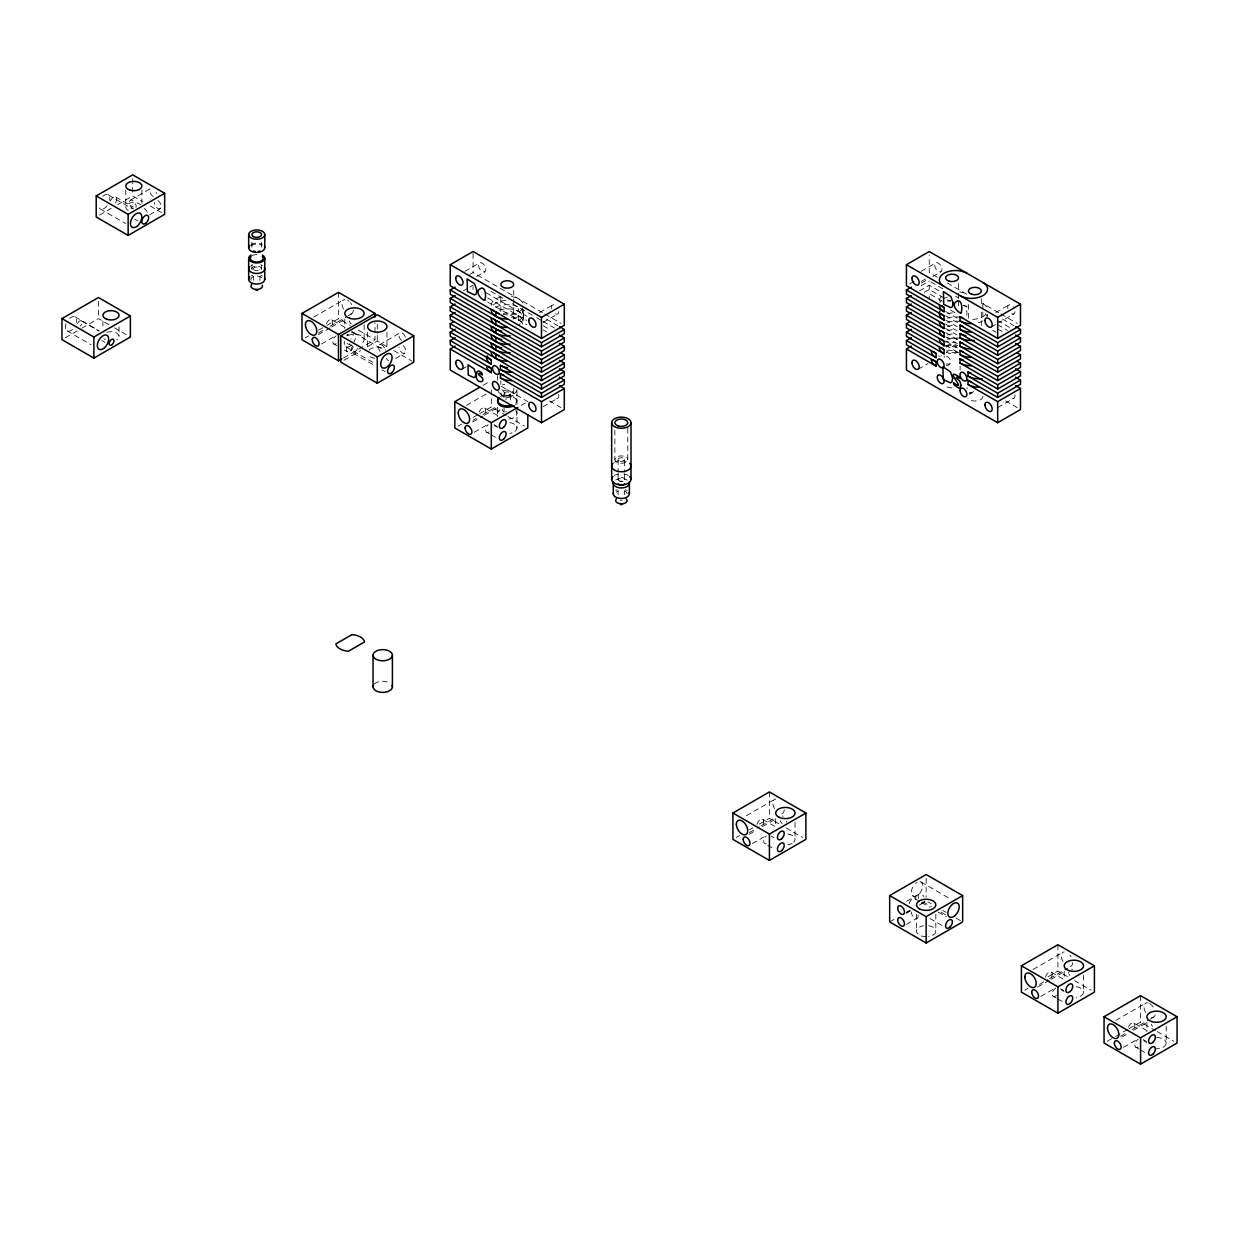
<?xml version="1.0" encoding="UTF-8"?>
<svg xmlns="http://www.w3.org/2000/svg" width="1239" height="1239" viewBox="0 0 1239 1239"><rect width="100%" height="100%" fill="white"/><g stroke="black" fill="none" stroke-linecap="round" stroke-linejoin="round"><path stroke-width="0.75" stroke-dasharray="5 3.75" d="M944.133 357.498L944.242 355.996M620.429 500.246L622.226 500.246M973.591 391.431L969.037 394.807M946.224 365.83C952.698 364.777 951.304 357.901 946.364 356.213L946.364 352.263A8.069 4.662 0 0 0 957.762 352.263M99.538 215.075L111.138 208.369M117.782 204.543L132.712 195.932L142.284 201.461M130.281 200.3L150.817 188.436M149.578 214.827L160.218 208.679M65.264 337.751L80.194 329.14M81.851 328.18L98.439 318.593L112.811 326.895M313.73 317.091L343.59 299.853M305.321 337.844L308.635 335.924M318.593 330.178L325.222 326.353M326.879 325.392L338.495 318.686L350.11 325.392M318.469 332.966L323.441 330.101M330.085 326.26L346.672 316.688M348.329 315.728L351.644 313.823M318.237 334.669L329.853 327.963M331.51 327.003L344.783 319.337M321.428 344.008L334.685 336.342M464.95 271.326L479.617 262.854M469.813 274.469L473.066 272.595L543.131 313.033M476.628 276.498L484.774 271.79M343.466 357.947L374.983 339.749L374.983 322.821M463.293 290.871L468.187 288.052M469.813 287.123L473.066 285.233M344.086 360.224L360.673 350.652M367.317 346.812L377.276 341.066L387.218 346.812M379.413 344.783L399.934 332.935A4.832 2.788 60 0 1 405.664 337.999M395.659 358.427L404.781 353.161M539.569 312.522L552.594 304.995M461.961 369.237L466.855 366.419M543.1 322.403L557.767 313.932M483.024 385.36L489.653 381.535M466.545 405.323L489.777 391.911M458.136 426.077L461.45 424.156M473.066 417.45L478.037 414.585M479.71 413.625L491.31 406.919L506.24 415.53M472.957 420.238L476.272 418.333M482.9 414.492L497.83 405.881M472.725 421.941L482.668 416.196M484.341 415.235L497.598 407.569M474.243 432.241L487.516 424.574M521.17 405.478L526.157 402.613M543.1 406.686L557.767 398.215M921.135 271.326L935.801 262.854M909.705 283.886L916.225 280.122M921.104 281.516L925.998 278.682M921.413 283.081L926.292 280.262M932.812 276.498L940.959 271.79M921.104 285.729L929.25 281.021M919.477 290.871L929.25 285.233L942.337 292.791M924.371 292.265L929.25 289.446L950.53 301.727M995.753 312.522L1008.794 304.995M918.145 369.237L927.918 363.6M991.138 327.096L996.032 324.277M997.658 323.348L1013.951 313.932M997.658 407.616L1013.951 398.215M746.296 815.742L774.499 799.465M736.229 837.456L739.559 835.535M749.502 829.789L752.816 827.869M759.461 824.043L769.419 818.298L779.362 824.043M749.394 832.577L759.337 826.831M761.009 825.886L774.267 818.22M749.161 834.281L755.79 830.455M762.434 826.614L775.707 818.948M752.336 843.62L767.266 834.993M906.545 901.326L919.183 894.031M889.664 921.924L894.651 919.059M906.251 912.353L909.581 910.433M921.181 903.727L924.511 901.822M906.654 912.446L909.813 910.619M919.276 905.151L924.015 902.41M906.251 913.344L910.82 910.711M906.53 924.371L917.17 918.223M1033.14 969.456L1063 952.218M1024.73 990.209L1028.06 988.304M1047.962 976.812L1057.92 971.051L1067.863 976.812M1039.552 984.386L1047.853 979.6M1049.51 978.64L1067.755 968.108M1037.663 987.034L1049.278 980.343M1050.935 979.383L1065.865 970.756M1040.837 996.373L1055.767 987.762M1115.781 1020.409L1145.641 1003.172M1107.372 1041.163L1114.016 1037.322M1115.673 1036.377L1127.289 1029.671M1128.946 1028.711L1140.561 1022.005L1155.491 1030.631M1120.536 1036.284L1125.508 1033.419M1132.152 1029.594L1148.739 1020.007M1150.396 1019.047L1153.71 1017.142M1121.961 1037.028L1126.932 1034.162M1133.577 1030.321L1146.849 1022.671M1123.479 1047.327L1136.752 1039.66M949.368 364.018L946.364 364.111M972.181 392.995L969.177 393.088A8.069 4.662 0 0 1 972.785 391.88M937.427 277.319L929.25 272.595L929.25 255.358M947.246 282.988L966.885 294.324A16.122 9.308 0 0 0 959.652 291.908M982.852 307.752L982.852 303.54L999.223 312.987M1000.849 313.932L1017.219 323.379M1002.49 319.089L1013.951 325.702M930.892 281.965L943.979 289.523M955.439 296.136L958.707 298.026M997.581 320.467L1010.668 328.025M963.617 305.073L966.885 306.962L966.885 304.159M997.581 324.68L1007.4 330.348M997.581 328.893L1002.49 331.727M942.337 301.216L929.25 293.658L929.25 297.871M992.671 330.271L995.939 332.16M950.53 310.153L955.439 312.987M945.62 311.531L957.066 318.144M945.62 315.759L958.707 323.317M945.62 319.972L957.066 326.585M945.62 324.184L957.066 330.798M945.62 328.397L957.066 335.01M945.729 332.672L958.909 340.276A16.122 9.308 0 0 0 947.494 337.55M945.729 336.884L957.251 343.544M945.729 341.097L957.251 347.756M945.729 345.309L957.251 351.969M1005.557 400.925L1017.173 407.631M544.757 313.978L561.05 323.379M546.384 319.135L557.782 325.718M490.985 291.366L505.651 299.838M512.172 303.601L518.692 307.365L518.692 311.578M520.318 308.294L534.985 316.766M536.611 317.711L541.489 320.529M543.131 321.474L554.53 328.056M486.106 292.76L526.838 316.27M543.131 325.687L549.636 329.45M487.732 297.918L526.838 320.483M543.131 329.899L546.384 331.773M487.732 302.13L526.838 324.711M549.373 400.925L560.988 407.631M501.268 386.32L527.814 401.653M150.275 206.061L161.442 212.519M358.396 330.178L374.983 339.749M393.863 350.652L412.107 361.184M507.897 416.49L524.5 426.077M326.399 323.689A4.832 2.788 -60 0 1 331.789 319.755L346.006 327.963M479.23 411.921A4.832 2.788 -60 0 1 484.604 407.987L498.821 416.196A9.68 5.591 0 0 1 500.432 409.551M353.936 332.764L383.796 350.018M115.738 197.001L133.301 207.145M108.227 194.864L132.17 208.694M493.989 424.574L497.149 426.402M494.5 425.55L497.536 427.3M134.85 219.21L138.04 221.053M345.867 346.734L374.07 363.027M352.743 345.882A4.832 2.788 -60 0 0 352.046 352.511L375.262 365.908M381.906 369.749L385.221 371.654M100.158 208.833L125.712 223.578M333.787 343.946L336.838 345.696M344.442 350.095L347.478 351.845M486.617 432.179L489.653 433.929M491.171 434.812L497.257 438.327M114.406 327.808L130.374 337.039M75.099 316.874L99.058 330.705M81.325 320.87L98.888 330.999M101.877 340.555L105.083 342.398M67.045 330.844L90.989 344.674M921.073 882.029L950.933 899.266M1074.507 980.638L1091.094 990.209M1157.149 1031.576L1173.736 1041.163M1051.214 972.135L1063.836 979.429M927.825 901.822L931.139 903.727M942.755 910.433L946.069 912.353M956.028 918.099L962.657 921.924M1128.466 1027.007A4.832 2.788 -60 0 1 1133.855 1023.089L1148.057 1031.282M913.004 895.998L916.318 897.903M922.962 901.744L931.248 906.53M941.206 912.276L949.508 917.061M914.893 898.647L919.88 901.512M921.537 902.472L929.823 907.258M938.124 912.059L946.41 916.845M786.006 827.869L802.593 837.456M1060.584 988.722L1063.743 990.55M1061.095 989.698L1064.131 991.448M756.983 824.446A4.832 2.788 -60 0 1 762.713 819.366L775.335 826.661M1143.225 1039.66L1146.385 1041.488M1143.736 1040.636L1146.772 1042.402M929.962 918.517L943.235 926.183M1053.212 996.326L1056.263 998.076M1057.781 998.959L1063.852 1002.459M771.076 836.062L774.112 837.812M1135.853 1047.265L1138.889 1049.015M1140.422 1049.898L1146.493 1053.413M767.746 845.308L773.833 848.823M966.978 387.606L967.055 388.907M1166.193 1026.14L1166.193 1043.068A9.68 5.591 0 0 1 1156.529 1048.659M1146.849 1022.376L1146.849 1031.793M1140.561 995.66L1140.561 1022.005M1083.552 975.201L1083.552 992.129A9.68 5.591 0 0 1 1076.381 997.519M1064.208 971.438L1064.208 978.965M1057.92 944.722L1057.92 971.051M982.852 311.965L982.852 316.177M981.319 298.723L981.319 304.484M981.319 312.166L981.319 325.625M968.418 304.484L968.418 319.863M966.885 315.387L966.885 311.175A16.122 9.308 0 0 0 963.555 309.704M960.132 366.094L960.132 369.903M958.521 283.623L958.521 291.32M958.521 293.24L958.521 299.002M958.521 300.922L958.521 306.683M935.832 914.212L935.832 931.155A9.68 5.591 0 0 1 928.661 936.545M929.25 285.233L929.25 289.446M926.168 878.281L926.168 897.098M916.488 914.212L916.488 931.155M795.051 822.433L795.051 839.361M775.707 818.669L775.707 826.196M769.419 791.953L769.419 818.298M627.786 428.245L627.786 459.592A6.458 3.717 0 0 1 618.106 462.813A6.458 3.717 0 0 1 618.106 456.37A6.458 3.717 0 0 1 627.786 459.592M624.549 459.592A3.221 1.859 0 0 1 619.717 461.202A3.221 1.859 0 0 1 619.717 457.981A3.221 1.859 0 0 1 624.549 459.592L624.549 472.167M624.549 473.964L624.549 479.338A3.221 1.859 0 0 1 619.717 480.964A3.221 1.859 0 0 1 619.717 477.727A3.221 1.859 0 0 1 624.549 479.338M624.549 490.969L624.549 494.795M618.106 459.592L618.106 472.167M618.106 473.964L618.106 479.338M618.106 490.969L618.106 494.795M614.869 430.088L614.869 459.592M523.416 313.947L523.416 318.16M518.692 315.79L518.692 320.003M516.957 390.889L516.957 427.982M513.736 290.205L513.736 319.043M513.736 388.21L513.736 393.754A6.458 3.717 0 0 1 504.056 396.976A6.458 3.717 0 0 1 504.056 390.517A6.458 3.717 0 0 1 513.736 393.754M510.514 393.754A3.221 1.859 0 0 1 505.667 395.365A3.221 1.859 0 0 1 505.667 392.128A3.221 1.859 0 0 1 510.514 393.754L510.514 400.925M504.056 393.754L504.056 397.332M504.056 408.111L504.056 411.704M500.835 297.902L500.835 313.266M500.835 380.838L500.835 384.524M497.598 375.773L497.598 380.28M497.598 407.29L497.598 416.691M491.31 389.991L491.31 406.919M473.066 253.437L473.066 272.595M473.066 286.643L473.066 289.446M386.94 332.222L386.94 349.166M377.276 324.138L377.276 333.554M377.276 335.428L377.276 341.066M367.596 332.222L367.596 349.166M364.142 324.711L364.142 339.749M344.783 319.058L344.783 328.474M338.495 292.342L338.495 318.686M261.553 242.209L261.553 247.924M261.553 265.038L261.553 268.848M259.942 276.514L259.942 280.339M253.499 276.514L253.499 280.339M251.889 242.209L251.889 247.924M251.889 265.038L251.889 268.848M141.912 189.877L141.912 203.289M132.712 178.679L132.712 192.091M125.789 189.877L125.789 207.114M119.052 326.802L119.052 336.373M102.93 321.056L102.93 328.707M98.439 301.356L98.439 318.593M374.348 684.021A9.68 5.591 0 0 1 389.573 682.859M1155.182 1015.035A8.069 4.662 60 0 1 1149.684 1016.739M1145.641 1012.48A8.069 4.662 60 0 1 1148.197 1002.94M1149.684 1003.575A8.069 4.662 60 0 1 1153.71 1007.818M1156.529 1037.492A9.68 5.591 0 0 1 1166.193 1043.068M1152.533 1026.419A4.832 2.788 60 0 1 1151.279 1024.25M1133.855 1023.089A4.832 2.788 -60 0 1 1133.143 1029.702M1138.269 1047.032A4.832 2.788 -60 0 1 1134.847 1045.05A4.832 2.788 -60 0 1 1138.269 1039.118M1072.742 962.502A8.069 4.662 60 0 1 1067.042 965.785M1063 961.541A8.069 4.662 60 0 1 1064.193 951.862M1069.892 955.145A8.069 4.662 60 0 1 1071.069 956.88M1076.381 986.724A9.68 5.591 0 0 1 1083.552 992.129M1069.892 975.465A4.832 2.788 60 0 1 1069.18 974.427M1068.638 973.296A4.832 2.788 60 0 1 1068.297 972.15M1071.596 969.084A4.832 2.788 60 0 1 1072.478 969.734M1045.484 977.215A4.832 2.788 -60 0 1 1050.873 971.996A4.832 2.788 -60 0 1 1050.502 978.764M1056.526 995.428A4.832 2.788 -60 0 1 1052.236 994.607A4.832 2.788 -60 0 1 1055.628 988.18M919.896 881.657A8.069 4.662 -60 0 1 921.413 890.717A8.069 4.662 -60 0 1 912.663 895.766A8.069 4.662 -60 0 1 914.181 884.956M915.559 883.5A8.069 4.662 -60 0 1 917.046 882.416M928.661 925.75A9.68 5.591 0 0 1 935.832 931.155M926.168 936.73A9.68 5.591 0 0 1 916.566 931.883A9.68 5.591 0 0 1 923.659 925.75M909.178 903.727A4.832 2.788 -60 0 1 912.477 898.879A4.832 2.788 -60 0 1 915.776 899.901M918.641 898.492A4.832 2.788 60 0 1 919.524 893.892A4.832 2.788 60 0 1 924.015 896.835M924.898 901.156A4.832 2.788 60 0 1 923.318 902.642M918.068 914.909A4.832 2.788 60 0 1 915.203 918.207A4.832 2.788 60 0 1 911.331 912.059M784.241 809.733A8.069 4.662 60 0 1 778.541 813.032M774.499 808.773A8.069 4.662 60 0 1 775.691 799.093M787.88 833.971A9.68 5.591 0 0 1 793.765 842.164M792.217 843.325A9.68 5.591 0 0 1 787.88 844.766M782.212 823.579A4.832 2.788 60 0 1 780.136 820.543M782.212 815.943A4.832 2.788 60 0 1 783.094 816.315M786.409 821.163A4.832 2.788 60 0 1 786.517 822.247M762.713 819.366A4.832 2.788 -60 0 1 761.18 826.862M766.244 843.697A4.832 2.788 -60 0 1 763.704 841.343A4.832 2.788 -60 0 1 766.244 836.062M501.919 389.557A8.069 4.662 60 0 1 505.946 399.949M509.787 422.592A9.68 5.591 0 0 1 514.123 431.931M512.125 432.829A9.68 5.591 0 0 1 509.787 433.387M504.118 412.2A4.832 2.788 60 0 1 502.043 409.149M484.604 407.987A4.832 2.788 -60 0 1 483.907 414.616M489.033 431.931A4.832 2.788 -60 0 1 485.642 430.46A4.832 2.788 -60 0 1 488.151 424.683M504.784 396.248A9.68 5.591 0 0 1 514.959 398.246A9.68 5.591 0 0 1 515.656 404.441M353.316 310.122A8.069 4.662 60 0 1 349.088 314.04M343.59 309.161A8.069 4.662 60 0 1 344.767 299.482M347.617 300.241A8.069 4.662 60 0 1 349.088 301.325M350.467 302.781A8.069 4.662 60 0 1 351.644 304.5M347.617 335.8A9.68 5.591 0 0 1 361.308 335.8A9.68 5.591 0 0 1 361.308 343.699M351.953 345.154A9.68 5.591 0 0 1 346.084 342.553M351.287 323.968A4.832 2.788 60 0 1 349.212 320.932M351.613 331.402A4.832 2.788 -60 0 1 353.285 334.36A4.832 2.788 -60 0 1 350.776 339.114M346.935 335.537A4.832 2.788 -60 0 1 347.478 334.406M353.208 346.765A4.832 2.788 -60 0 1 349.305 351.891A4.832 2.788 -60 0 1 346.486 349.274A4.832 2.788 -60 0 1 349.894 343.699M331.789 319.755A4.832 2.788 -60 0 1 331.076 326.384M336.218 343.699A4.832 2.788 -60 0 1 332.795 341.732A4.832 2.788 -60 0 1 336.218 335.8M77.546 323.611A3.392 1.951 -60 0 1 81.526 321.025A3.392 1.951 -60 0 1 80.241 326.12M106.957 332.346A8.069 4.662 0 0 1 117.395 333.539A8.069 4.662 0 0 1 116.698 339.672M105.284 339.672A8.069 4.662 0 0 1 103.999 338.696M69.601 318.361A8.069 4.662 -60 0 1 76.586 322.388M72.543 329.373A8.069 4.662 -60 0 1 66.55 330.488A8.069 4.662 -60 0 1 66.132 323.425M128.144 210.413A8.069 4.662 0 0 1 128.933 203.428A8.069 4.662 0 0 1 140.828 204.791M102.713 196.351A8.069 4.662 -60 0 1 109.698 200.377M107.05 205.906A8.069 4.662 -60 0 1 99.259 207.997M110.364 200.935A4.832 2.788 -60 0 1 116.032 197.218A4.832 2.788 -60 0 1 114.205 204.497M153.233 196.583A4.832 2.788 60 0 1 150.275 188.948M156.191 192.37A4.832 2.788 60 0 1 156.548 193.516M157.802 200.532A4.832 2.788 60 0 1 161.225 206.464A4.832 2.788 60 0 1 157.802 208.431A4.832 2.788 60 0 1 154.379 202.515M133.595 208.818A4.832 2.788 60 0 1 129.305 202.855A4.832 2.788 60 0 1 133.007 200.718A4.832 2.788 60 0 1 136.011 207.409M144.111 208.431A4.832 2.788 60 0 1 147.069 212.117M351.38 332.548A8.069 4.662 -60 0 1 353.936 342.088M351.38 345.263A8.069 4.662 -60 0 1 344.396 341.236M347.044 335.692A8.069 4.662 -60 0 1 348.422 334.251M374.767 358.319A9.68 5.591 0 0 1 367.921 354.369M368.881 350.126A9.68 5.591 0 0 1 385.654 350.126M357.421 348.577A4.832 2.788 -60 0 1 352.046 352.511M401.467 340.431A4.832 2.788 60 0 1 399.934 332.935M403.248 345.666A4.832 2.788 60 0 1 405.726 351.597A4.832 2.788 60 0 1 402.056 352.743A4.832 2.788 60 0 1 398.943 346.997M380.125 351.411A4.832 2.788 60 0 1 379.753 344.643A4.832 2.788 60 0 1 385.128 349.863M388.674 360.828A4.832 2.788 60 0 1 386.258 358.272M614.482 462.224A9.68 5.591 0 0 1 626.16 461.342M614.482 475.389A9.68 5.591 0 0 1 618.819 473.948M623.837 473.948A9.68 5.591 0 0 1 628.173 475.389M616.294 492.162A5.808 3.345 0 0 1 618.431 490.923M624.224 490.923A5.808 3.345 0 0 1 627.135 493.834M615.628 480.004A8.069 4.662 0 0 1 627.027 480.004M615.628 490.536A8.069 4.662 0 0 1 617.301 489.792M625.354 489.792A8.069 4.662 0 0 1 627.027 490.536M619.717 481.677A3.221 1.859 0 0 1 622.938 481.677M251.13 245.911A6.458 3.717 0 0 1 261.29 245.136M252.167 255.668A6.458 3.717 0 0 1 259.942 255.079M251.021 265.549A8.069 4.662 0 0 1 252.694 264.805M260.748 264.805A8.069 4.662 0 0 1 262.42 265.549M251.021 244.486A8.069 4.662 0 0 1 262.42 244.486M252.044 269.56A4.832 2.788 0 0 1 256.721 266.044A4.832 2.788 0 0 1 261.398 269.56M251.114 280.246A5.808 3.345 0 0 1 254.506 276.282A5.808 3.345 0 0 1 261.754 277.706M251.021 276.08A8.069 4.662 0 0 1 252.694 275.337M260.748 275.337A8.069 4.662 0 0 1 262.42 276.08M253.608 269.328A3.221 1.859 0 0 1 256.721 266.974A3.221 1.859 0 0 1 259.834 269.328M258.332 270.458A3.221 1.859 0 0 1 253.933 269.777M515.656 410.713A9.68 5.591 0 0 1 507.278 419.092M500.432 396.387A9.68 5.591 0 0 1 514.123 396.387A9.68 5.591 0 0 1 514.123 404.286M505.667 411.89A3.221 1.859 0 0 1 506.441 411.704M1015.02 311.578A5.157 2.974 60 0 1 1010.42 312.987M1007.849 308.526A5.157 2.974 60 0 1 1009.15 304.84A5.157 2.974 60 0 1 1013.192 306.869M947.494 350.203A16.122 9.308 0 0 1 958.909 352.929M943.328 346.3A16.122 9.308 0 0 1 958.909 348.717M1014.896 394.683A5.157 2.974 60 0 1 1011.365 397.967M939.317 356.228A5.157 2.974 60 0 1 938.372 355.825M941.532 355.531A5.157 2.974 60 0 1 940.959 356.073M982.93 396.387A8.069 4.662 0 0 1 976.952 400.878A8.069 4.662 0 0 1 967.891 398.71M985.423 314.783A16.122 9.308 0 0 1 971.453 319.43M982.852 303.54A16.122 9.308 0 0 1 987.034 307.706M963.555 305.491A16.122 9.308 0 0 1 966.885 306.962M939.348 300.907A16.122 9.308 0 0 1 941.516 296.245M943.328 342.088A16.122 9.308 0 0 1 955.563 343.017M985.423 313.901A16.122 9.308 0 0 1 987.034 316.146M987.576 314.334A16.122 9.308 0 0 1 987.034 316.75M982.852 320.916A16.122 9.308 0 0 1 975.62 323.333M947.417 322.341A16.122 9.308 0 0 1 959.652 321.412M947.417 318.129A16.122 9.308 0 0 1 959.652 317.199M939.905 302.703A16.122 9.308 0 0 1 941.516 300.458M944.087 298.537A16.122 9.308 0 0 1 947.417 297.05M947.417 339.192A16.122 9.308 0 0 1 959.652 338.262M947.417 334.979A16.122 9.308 0 0 1 955.486 333.74M947.417 301.263A16.122 9.308 0 0 1 951.304 300.334M947.417 330.767A16.122 9.308 0 0 1 955.486 329.528M947.417 326.554A16.122 9.308 0 0 1 955.486 325.299M947.417 313.916A16.122 9.308 0 0 1 955.486 312.662M952.063 387.869A8.069 4.662 0 0 1 945.078 385.546M946.364 345.681A8.069 4.662 0 0 1 957.762 345.681M956.632 351.613A6.458 3.717 0 0 1 946.472 350.838M946.472 347.106A6.458 3.717 0 0 1 956.632 346.331M558.835 311.578A5.157 2.974 60 0 1 554.236 312.987M551.649 308.526A5.157 2.974 60 0 1 556.125 305.94M521.247 309.285A16.122 9.308 0 0 1 518.692 320.529M495.879 307.365A16.122 9.308 0 0 1 518.692 307.365M499.224 310.091A16.122 9.308 0 0 1 520.07 312.491A16.122 9.308 0 0 1 518.692 324.742M511.459 317.587A16.122 9.308 0 0 1 522.858 324.169M503.111 313.374A16.122 9.308 0 0 1 523.416 322.372M558.712 394.683A5.157 2.974 60 0 1 554.236 397.27M523.416 309.735A16.122 9.308 0 0 1 512.791 318.485M493.308 305.073A16.122 9.308 0 0 1 505.884 300.458M522.858 307.922A16.122 9.308 0 0 1 503.111 314.505M491.155 305.522A16.122 9.308 0 0 1 503.111 296.524M511.459 296.524A16.122 9.308 0 0 1 522.858 303.106M516.957 389.789A9.68 5.591 0 0 1 508.548 395.334A9.68 5.591 0 0 1 497.939 391.245M502.445 384.957A9.68 5.591 0 0 1 504.784 384.4M934.733 265.223A5.157 2.974 60 0 0 940.2 272.022A5.157 2.974 60 0 0 940.2 264.728A5.157 2.974 60 0 0 934.733 265.223M478.548 265.223A5.157 2.974 60 0 0 484.015 272.022A5.157 2.974 60 0 0 484.015 264.728A5.157 2.974 60 0 0 478.548 265.223"/><path stroke-width="1.5" d="M96.208 195.932L132.712 174.854L164.648 193.284L164.648 214.362L128.144 235.425L96.208 216.995L96.208 195.932L128.144 214.362L164.648 193.284M61.95 318.593L98.439 297.53L130.374 315.96L130.374 337.039L93.885 358.102L61.95 339.672L61.95 318.593L93.885 337.039L130.374 315.96M341.809 358.907L338.495 360.828L301.991 339.749L301.991 313.421L338.495 292.342L374.983 313.421L374.983 317.184M450.253 264.697L473.066 251.517L564.303 304.19L564.303 325.268L541.489 338.433L450.253 285.76L450.253 264.697L541.489 317.37L564.303 304.19M301.991 313.421L338.495 334.484L374.983 313.421M340.771 335.8L377.276 314.737L413.764 335.8L413.764 362.144L377.276 383.207L340.771 362.144L340.771 335.8L377.276 356.878L413.764 335.8M559.424 326.662L564.303 329.481L564.303 333.694L541.489 346.858L450.253 294.185L450.253 289.972L455.147 287.154M559.424 335.088L564.303 337.906L564.303 342.119L541.489 355.299L450.253 302.61L450.253 298.398L455.147 295.579M559.424 343.513L564.303 346.331L564.303 350.56L541.489 363.724L450.253 311.051L450.253 306.838L455.147 304.004M561.05 352.883L564.303 354.772L564.303 358.985L541.489 372.149L450.253 319.476L450.253 315.264L455.147 312.445M559.424 360.379L564.303 363.197L564.303 367.41L541.489 380.574L450.253 327.901L450.253 323.689L453.52 321.799M559.378 385.639L564.303 388.473L564.303 409.551L541.489 422.716L450.253 370.043L450.253 348.98L491.31 372.676L491.31 368.463L450.253 344.752L450.253 340.539L491.31 364.251L491.31 360.038L450.253 336.327L450.253 332.114L455.147 329.295M450.253 340.539L455.147 337.72M450.253 348.98L455.147 346.146M450.253 289.972L541.489 342.645L564.303 329.481M450.253 298.398L541.489 351.086L564.303 337.906M527.814 414.817L527.814 427.982L491.31 449.06L454.821 427.982L454.821 401.653L479.71 387.28M450.253 306.838L541.489 359.511L564.303 346.331M450.253 315.264L541.489 367.937L564.303 354.772M450.253 323.689L541.489 376.362L564.303 363.197M450.253 332.114L541.489 384.787L564.303 371.623L564.303 375.835L541.489 389L500.432 365.304L500.432 369.516L541.489 393.212L564.303 380.048L564.303 384.26L541.489 397.44L500.432 373.729L500.432 377.941L541.489 401.653L564.303 388.473M454.821 401.653L491.31 422.716L517.856 407.399M906.437 348.98L936.095 366.094L936.095 361.881L906.437 344.752L906.437 340.539L936.095 357.668L936.095 353.456L906.437 336.327L906.437 332.114L944.087 353.843L944.087 349.63L906.437 327.901L906.437 323.689L944.087 345.418L944.087 341.205L906.437 319.476L906.437 315.264L944.087 336.993L944.087 332.78L906.437 311.051L906.437 306.838L944.087 328.567L944.087 324.339L906.437 302.61L906.437 298.398L944.087 320.127L944.087 315.914L906.437 294.185L906.437 289.972L944.087 311.701L944.087 307.489L906.437 285.76L906.437 264.697L929.25 251.517L1020.487 304.19L1020.487 325.268L997.674 338.433L960.039 316.704L960.039 320.916L997.674 342.645L1020.487 329.481L1020.487 333.694L997.674 346.858L960.039 325.129L960.039 329.357L997.674 351.086L1020.487 337.906L1020.487 342.119L997.674 355.299L960.039 333.57L960.039 337.782L997.674 359.511L1020.487 346.331L1020.487 350.56L997.674 363.724L960.039 341.995L960.039 346.208L997.674 367.937L1020.487 354.772L1020.487 358.985L997.674 372.149L960.039 350.42L960.039 354.633L997.674 376.362L1020.487 363.197L1020.487 367.41L997.674 380.574L960.039 358.845L960.039 363.058L997.674 384.787L1020.487 371.623L1020.487 375.835L997.674 389L968.031 371.886L968.031 376.098L997.674 393.212L1020.487 380.048L1020.487 384.26L997.674 397.44L968.031 380.311L968.031 384.524L997.674 401.653L1020.487 388.473L1020.487 409.551L997.674 422.716L906.437 370.043L906.437 348.98L911.331 346.146M906.437 289.972L911.331 287.154M906.437 298.398L911.331 295.579M906.437 306.838L911.331 304.004M906.437 315.264L911.331 312.445M906.437 323.689L909.705 321.799M906.437 332.114L911.331 329.295M906.437 340.539L911.331 337.72M906.437 264.697L997.674 317.37L1020.487 304.19M732.915 813.032L769.419 791.953L805.908 813.032L805.908 839.361L769.419 860.439L732.915 839.361L732.915 813.032L769.419 834.095L805.908 813.032M889.664 895.596L926.168 874.517L962.657 895.596L962.657 921.924L926.168 943.003L889.664 921.924L889.664 895.596L926.168 916.659L962.657 895.596M1021.416 965.785L1057.92 944.722L1094.409 965.785L1094.409 992.129L1057.92 1013.192L1021.416 992.129L1021.416 965.785L1057.92 986.864L1094.409 965.785M1104.057 1016.739L1140.561 995.66L1177.05 1016.739L1177.05 1043.068L1140.561 1064.146L1104.057 1043.068L1104.057 1016.739L1140.561 1037.802L1177.05 1016.739M1015.577 326.647L1020.487 329.481M1015.577 335.072L1020.487 337.906M1015.577 343.497L1020.487 346.331M1017.219 352.883L1020.487 354.772M1017.219 361.308L1020.487 363.197M1015.577 368.788L1020.487 371.623M1015.546 377.198L1020.487 380.048M1015.546 385.623L1020.487 388.473M559.424 368.804L564.303 371.623M559.378 377.214L564.303 380.048M1140.561 1037.802L1140.561 1064.146M1057.92 986.864L1057.92 1013.192M997.674 317.37L997.674 338.433M997.674 342.645L997.674 346.858M997.674 351.086L997.674 355.299M997.674 359.511L997.674 363.724M997.674 367.937L997.674 372.149M997.674 376.362L997.674 380.574M997.674 384.787L997.674 389M997.674 393.212L997.674 397.44M997.674 401.653L997.674 422.716M926.168 916.659L926.168 943.003M769.419 834.095L769.419 860.439M631.007 422.716A9.68 5.591 0 0 1 616.495 427.563A9.68 5.591 0 0 1 616.495 417.884A9.68 5.591 0 0 1 631.007 422.716L631.007 479.338M629.397 483.287L629.397 493.834M613.259 483.287L613.259 493.834M611.648 422.716L611.648 479.338M541.489 317.37L541.489 338.433M541.489 342.645L541.489 346.858M541.489 351.086L541.489 355.299M541.489 359.511L541.489 363.724M541.489 367.937L541.489 372.149M541.489 376.362L541.489 380.574M541.489 384.787L541.489 389M541.489 393.212L541.489 397.44M541.489 401.653L541.489 422.716M495.879 312.104L495.879 316.317M495.879 320.529L495.879 324.742M495.879 328.954L495.879 333.167M495.879 337.38L495.879 341.592M495.879 345.805L495.879 350.033M495.879 354.246L495.879 358.458M491.31 422.716L491.31 449.06M392.407 655.199A9.68 5.591 0 0 1 377.895 660.046A9.68 5.591 0 0 1 377.895 650.367A9.68 5.591 0 0 1 392.407 655.199L392.407 686.809M377.276 356.878L377.276 383.207M373.047 655.199L373.047 686.809M338.495 334.484L338.495 360.828M264.79 234.605A8.069 4.662 0 0 1 252.694 238.631A8.069 4.662 0 0 1 252.694 230.562A8.069 4.662 0 0 1 264.79 234.605L264.79 247.769M264.79 258.301L264.79 279.379M248.652 234.605L248.652 247.769M248.652 258.301L248.652 279.379M128.144 214.362L128.144 235.425M93.885 337.039L93.885 358.102M392.082 685.368A9.68 5.591 0 0 1 382.727 692.4A9.68 5.591 0 0 1 373.388 685.368M514.123 405.602A9.68 5.591 0 0 1 501.392 406.082A9.68 5.591 0 0 1 498.899 398.85M629.706 476.55A9.68 5.591 0 0 1 621.328 484.929A9.68 5.591 0 0 1 612.949 476.55M629.706 463.386A9.68 5.591 0 0 1 621.328 471.765A9.68 5.591 0 0 1 612.949 463.386M626.361 498.868A5.808 3.345 0 0 1 621.328 503.901C618.416 504.877 624.255 505.078 621.328 503.824A5.808 3.345 0 0 1 616.294 498.868M629.118 482.095A8.069 4.662 0 0 1 621.328 487.949A8.069 4.662 0 0 1 613.537 482.095M629.118 492.626A8.069 4.662 0 0 1 621.328 498.481A8.069 4.662 0 0 1 613.537 492.626M624.441 483.783A3.221 1.859 0 0 1 621.328 485.161A3.221 1.859 0 0 1 618.215 483.783M262.312 256.442A6.458 3.717 0 0 1 256.721 262.033A6.458 3.717 0 0 1 251.13 256.442M262.42 255.017A8.069 4.662 0 0 1 262.42 261.599A8.069 4.662 0 0 1 251.021 261.599A8.069 4.662 0 0 1 251.021 255.017M264.511 267.639A8.069 4.662 0 0 1 255.668 273.463A8.069 4.662 0 0 1 249.736 266.509M264.511 246.561A8.069 4.662 0 0 1 255.668 252.384A8.069 4.662 0 0 1 249.736 245.446M259.942 250.99A6.458 3.717 0 0 1 258.393 251.362M255.048 251.362A6.458 3.717 0 0 1 253.499 250.99M262.327 285.218A5.808 3.345 0 0 1 255.962 289.415A5.808 3.345 0 0 1 251.687 284.412M264.511 278.171A8.069 4.662 0 0 1 255.668 283.994A8.069 4.662 0 0 1 249.736 277.04M512.125 405.168A9.68 5.591 0 0 1 500.432 404.286A9.68 5.591 0 0 1 498.899 397.533M944.087 345.418A16.122 9.308 0 0 1 939.348 338.836M944.087 341.205A16.122 9.308 0 0 1 941.516 339.269M944.087 315.914A16.122 9.308 0 0 1 941.516 313.994M944.087 320.127A16.122 9.308 0 0 1 939.905 311.144M936.095 366.094A16.122 9.308 0 0 1 931.372 359.511M936.095 361.881A16.122 9.308 0 0 1 933.54 359.945M963.384 318.191A16.122 9.308 0 0 1 960.039 316.704M982.852 282.461A16.122 9.308 0 0 1 982.852 295.641A16.122 9.308 0 0 1 960.039 295.641M944.087 324.339A16.122 9.308 0 0 1 941.516 322.419M971.453 323.642A16.122 9.308 0 0 1 960.039 320.916M944.087 328.567A16.122 9.308 0 0 1 939.348 321.97M963.384 326.616A16.122 9.308 0 0 1 960.039 325.129M971.453 332.083A16.122 9.308 0 0 1 960.039 329.357M974.257 340.369A16.122 9.308 0 0 1 960.039 337.782M963.384 343.466A16.122 9.308 0 0 1 960.039 341.995M965.94 335.738A16.122 9.308 0 0 1 960.039 333.57M971.453 348.933A16.122 9.308 0 0 1 960.039 346.208M963.384 351.907A16.122 9.308 0 0 1 960.039 350.42M971.453 357.359A16.122 9.308 0 0 1 960.039 354.633M963.384 360.332A16.122 9.308 0 0 1 960.039 358.845M971.376 373.373A16.122 9.308 0 0 1 968.031 371.886M971.453 365.784A16.122 9.308 0 0 1 960.039 363.058M982.233 378.685A16.122 9.308 0 0 1 968.031 376.098M971.376 381.798A16.122 9.308 0 0 1 968.031 380.311M979.429 387.249A16.122 9.308 0 0 1 968.031 384.524M944.087 332.78A16.122 9.308 0 0 1 941.516 330.844M944.087 336.993A16.122 9.308 0 0 1 939.348 330.41M944.087 311.701A16.122 9.308 0 0 1 939.348 305.119M944.087 307.489A16.122 9.308 0 0 1 941.516 305.568M944.087 349.63A16.122 9.308 0 0 1 941.516 347.694M944.087 353.843A16.122 9.308 0 0 1 939.348 347.261M936.095 357.668A16.122 9.308 0 0 1 931.372 351.086M936.095 353.456A16.122 9.308 0 0 1 933.54 351.52M944.087 286.426A16.122 9.308 0 0 1 944.087 273.246A16.122 9.308 0 0 1 966.885 273.246M510.081 352.604A16.122 9.308 0 0 1 491.155 343.435M501.764 347.973A16.122 9.308 0 0 1 493.308 343.884M507.278 327.468A16.122 9.308 0 0 1 491.155 318.16M499.224 322.001A16.122 9.308 0 0 1 493.308 318.593M491.31 372.676A16.122 9.308 0 0 1 486.586 366.094M491.31 368.463A16.122 9.308 0 0 1 488.755 366.527M499.224 313.575A16.122 9.308 0 0 1 493.308 310.168M501.764 331.123A16.122 9.308 0 0 1 493.308 327.034M507.278 319.043A16.122 9.308 0 0 1 491.155 309.735M510.081 335.754A16.122 9.308 0 0 1 491.155 326.585M501.764 339.548A16.122 9.308 0 0 1 493.308 335.459M510.081 344.179A16.122 9.308 0 0 1 491.155 335.01M499.224 355.717A16.122 9.308 0 0 1 493.308 352.31M507.278 361.184A16.122 9.308 0 0 1 491.155 351.876M507.665 367.704A16.122 9.308 0 0 1 500.432 365.304M511.846 372.242A16.122 9.308 0 0 1 500.432 369.516M503.777 375.216A16.122 9.308 0 0 1 500.432 373.729M511.846 380.667A16.122 9.308 0 0 1 500.432 377.941M491.31 364.251A16.122 9.308 0 0 1 486.586 357.668M491.31 360.038A16.122 9.308 0 0 1 487.144 355.856M476.566 373.651C474.119 386.041 490.164 382.077 478.889 375.138C477.418 371.344 481.011 374.255 482.312 375.014C482.637 371.746 476.396 368.726 476.566 373.651M476.876 290.406L476.039 294.185L474.491 294.913L467.444 291.645L467.134 278.914L474.614 283.839L476.876 290.406M475.791 374.008L475.141 377.012L473.887 377.601L468.249 374.983L468.017 364.793L473.995 368.742L475.791 374.008M953.163 303.137L952.342 306.9L950.778 307.644L943.731 304.376L943.437 291.63L950.902 296.555L953.163 303.137M952.667 378.313L951.846 382.077L950.282 382.82L943.235 379.552L942.925 366.806L950.406 371.731L952.667 378.313M961.216 385.53L959.311 388.457L954.278 385.05A3.423 1.982 60 0 1 953.519 382.696C969.75 394.56 939.828 363.956 961.046 378.019A4.832 2.788 60 0 0 965.893 380.822L966.435 380.311A4.832 2.788 60 0 0 966.776 377.508L966.435 376.362A4.832 2.788 60 0 0 960.504 372.939L960.163 373.698A4.832 2.788 60 0 0 960.504 376.888L960.333 378.545L957.004 376.997L956.26 377.988L959.822 381.209L961.216 385.53M484.666 300.318C482.513 300.473 472.586 291.165 481.801 287.944C486.292 288.253 486.029 297.964 484.666 300.318M960.953 313.033C958.8 313.204 948.873 303.88 958.088 300.674C962.595 300.969 962.316 310.679 960.953 313.033M255.823 289.771L257.65 289.911L255.823 289.771M937.691 359.775L937.35 360.534A4.832 2.788 60 0 0 937.691 363.724L938.233 364.855A4.832 2.788 60 0 0 943.08 367.642L943.622 367.147A4.832 2.788 60 0 0 943.963 364.343L943.622 363.197A4.832 2.788 60 0 0 937.691 359.775M937.691 375.572L937.35 376.331A4.832 2.788 60 0 0 937.691 379.521L938.233 380.652A4.832 2.788 60 0 0 943.08 383.455L943.622 382.944A4.832 2.788 60 0 0 943.963 380.141L943.622 378.995A4.832 2.788 60 0 0 937.691 375.572M351.861 634.662L335.893 643.893L336.172 645.085A14.512 8.379 0 0 0 346.44 651.017L348.531 651.172L364.498 641.957L364.22 640.749A14.512 8.379 0 0 0 353.951 634.833L351.861 634.662M1107.48 1027.936A8.069 4.662 60 0 0 1116.029 1038.576A8.069 4.662 60 0 0 1116.029 1027.162A8.069 4.662 60 0 0 1107.48 1027.936M1114.326 1043.068A4.832 2.788 60 0 0 1119.452 1049.464A4.832 2.788 60 0 0 1119.452 1042.619A4.832 2.788 60 0 0 1114.326 1043.068M1152.843 1042.433A4.832 2.788 -60 0 0 1154.376 1034.937A4.832 2.788 -60 0 0 1148.661 1040.017A4.832 2.788 -60 0 0 1152.843 1042.433M1152.843 1054.281A4.832 2.788 -60 0 0 1154.376 1046.785A4.832 2.788 -60 0 0 1148.661 1051.865A4.832 2.788 -60 0 0 1152.843 1054.281M1151.681 1021.571A9.68 5.591 0 0 0 1166.193 1016.739A9.68 5.591 0 0 0 1151.681 1011.891A9.68 5.591 0 0 0 1151.681 1021.571M1024.839 976.982A8.069 4.662 60 0 0 1033.388 987.622A8.069 4.662 60 0 0 1033.388 976.224A8.069 4.662 60 0 0 1024.839 976.982M1031.684 992.129A4.832 2.788 60 0 0 1036.811 998.51A4.832 2.788 60 0 0 1036.811 991.665A4.832 2.788 60 0 0 1031.684 992.129M1070.202 991.479A4.832 2.788 -60 0 0 1071.735 983.983A4.832 2.788 -60 0 0 1066.02 989.063A4.832 2.788 -60 0 0 1070.202 991.479M1070.202 1003.327A4.832 2.788 -60 0 0 1071.735 995.846A4.832 2.788 -60 0 0 1066.02 1000.911A4.832 2.788 -60 0 0 1070.202 1003.327M1069.04 970.633A9.68 5.591 0 0 0 1083.552 965.785A9.68 5.591 0 0 0 1069.04 960.953A9.68 5.591 0 0 0 1069.04 970.633M955.006 915.59A8.069 4.662 -60 0 0 957.561 903.092A8.069 4.662 -60 0 0 948.021 911.548A8.069 4.662 -60 0 0 955.006 915.59M949.864 927.206A4.832 2.788 -60 0 0 951.397 919.71A4.832 2.788 -60 0 0 945.667 924.79A4.832 2.788 -60 0 0 949.864 927.206M897.656 908.11A4.832 2.788 60 0 0 902.782 914.49A4.832 2.788 60 0 0 902.782 907.645A4.832 2.788 60 0 0 897.656 908.11M897.656 919.958A4.832 2.788 60 0 0 902.782 926.338A4.832 2.788 60 0 0 902.782 919.493A4.832 2.788 60 0 0 897.656 919.958M919.323 908.76A9.68 5.591 0 0 0 935.507 906.251A9.68 5.591 0 0 0 923.659 899.421A9.68 5.591 0 0 0 919.323 908.76M736.338 824.229A8.069 4.662 60 0 0 744.887 834.869A8.069 4.662 60 0 0 744.887 823.455A8.069 4.662 60 0 0 736.338 824.229M743.183 839.361A4.832 2.788 60 0 0 748.31 845.757A4.832 2.788 60 0 0 748.31 838.911A4.832 2.788 60 0 0 743.183 839.361M781.701 838.726A4.832 2.788 -60 0 0 783.234 831.23A4.832 2.788 -60 0 0 777.519 836.294A4.832 2.788 -60 0 0 781.701 838.726M781.701 850.574A4.832 2.788 -60 0 0 783.234 843.078A4.832 2.788 -60 0 0 777.519 848.157A4.832 2.788 -60 0 0 781.701 850.574M778.541 816.981A9.68 5.591 0 0 0 794.726 814.472A9.68 5.591 0 0 0 782.878 807.627A9.68 5.591 0 0 0 778.541 816.981M458.244 412.835A8.069 4.662 60 0 0 466.793 423.475A8.069 4.662 60 0 0 466.793 412.076A8.069 4.662 60 0 0 458.244 412.835M465.09 427.982A4.832 2.788 60 0 0 470.216 434.378A4.832 2.788 60 0 0 470.216 427.532A4.832 2.788 60 0 0 465.09 427.982M503.607 427.347A4.832 2.788 -60 0 0 505.14 419.851A4.832 2.788 -60 0 0 499.41 424.915A4.832 2.788 -60 0 0 503.607 427.347M503.607 439.195A4.832 2.788 -60 0 0 505.14 431.699A4.832 2.788 -60 0 0 499.41 436.778A4.832 2.788 -60 0 0 503.607 439.195M305.413 324.618A8.069 4.662 60 0 0 313.978 335.258A8.069 4.662 60 0 0 313.978 323.844A8.069 4.662 60 0 0 305.413 324.618M312.259 339.749A4.832 2.788 60 0 0 317.401 346.146A4.832 2.788 60 0 0 317.401 339.3A4.832 2.788 60 0 0 312.259 339.749M349.615 318.253A9.68 5.591 0 0 0 364.142 313.421A9.68 5.591 0 0 0 349.615 308.573A9.68 5.591 0 0 0 349.615 318.253M106.957 319.337A8.069 4.662 0 0 0 119.052 315.31A8.069 4.662 0 0 0 106.957 311.268A8.069 4.662 0 0 0 106.957 319.337M112.176 344.55A3.392 1.951 -60 0 0 113.26 339.3A3.392 1.951 -60 0 0 109.249 342.862A3.392 1.951 -60 0 0 112.176 344.55M104.479 347.803A8.069 4.662 -60 0 0 107.034 335.32A8.069 4.662 -60 0 0 97.494 343.776A8.069 4.662 -60 0 0 104.479 347.803M129.816 190.078A8.069 4.662 0 0 0 141.912 186.051A8.069 4.662 0 0 0 129.816 182.009A8.069 4.662 0 0 0 129.816 190.078M137.606 225.792A8.069 4.662 -60 0 0 140.162 213.309A8.069 4.662 -60 0 0 130.622 221.766A8.069 4.662 -60 0 0 137.606 225.792M146.14 222.927A4.832 2.788 -60 0 0 147.673 215.431A4.832 2.788 -60 0 0 141.943 220.511A4.832 2.788 -60 0 0 146.14 222.927M387.869 366.326A8.069 4.662 -60 0 0 390.424 353.843A8.069 4.662 -60 0 0 380.884 362.299A8.069 4.662 -60 0 0 387.869 366.326M391.834 372.691A4.832 2.788 -60 0 0 393.367 365.195A4.832 2.788 -60 0 0 387.652 370.275A4.832 2.788 -60 0 0 391.834 372.691M370.43 330.534A9.68 5.591 0 0 0 386.614 328.025A9.68 5.591 0 0 0 374.767 321.195A9.68 5.591 0 0 0 370.43 330.534M618.106 425.937A6.458 3.717 0 0 0 627.786 422.716A6.458 3.717 0 0 0 618.106 419.494A6.458 3.717 0 0 0 618.106 425.937M253.298 236.572A4.832 2.788 0 0 0 261.398 235.317A4.832 2.788 0 0 0 255.466 231.91A4.832 2.788 0 0 0 253.298 236.572M911.919 278.388A5.157 2.974 60 0 0 917.387 285.202A5.157 2.974 60 0 0 917.387 277.892A5.157 2.974 60 0 0 911.919 278.388M984.912 320.529A5.157 2.974 60 0 0 990.379 327.344A5.157 2.974 60 0 0 990.379 320.034A5.157 2.974 60 0 0 984.912 320.529M911.919 362.671A5.157 2.974 60 0 0 917.387 369.485A5.157 2.974 60 0 0 917.387 362.175A5.157 2.974 60 0 0 911.919 362.671M984.912 404.812A5.157 2.974 60 0 0 990.379 411.611A5.157 2.974 60 0 0 990.379 404.317A5.157 2.974 60 0 0 984.912 404.812M960.039 390.455A4.832 2.788 60 0 0 965.181 396.836A4.832 2.788 60 0 0 965.181 389.991A4.832 2.788 60 0 0 960.039 390.455M971.639 294.247A6.458 3.717 0 0 0 981.319 291.026A6.458 3.717 0 0 0 971.639 287.804A6.458 3.717 0 0 0 971.639 294.247M948.842 281.083A6.458 3.717 0 0 0 958.521 277.861A6.458 3.717 0 0 0 948.842 274.64A6.458 3.717 0 0 0 948.842 281.083M455.735 278.388A5.157 2.974 60 0 0 461.202 285.202A5.157 2.974 60 0 0 461.202 277.892A5.157 2.974 60 0 0 455.735 278.388M528.728 320.529A5.157 2.974 60 0 0 534.195 327.344A5.157 2.974 60 0 0 534.195 320.034A5.157 2.974 60 0 0 528.728 320.529M455.735 362.671A5.157 2.974 60 0 0 461.202 369.485A5.157 2.974 60 0 0 461.202 362.175A5.157 2.974 60 0 0 455.735 362.671M528.728 404.812A5.157 2.974 60 0 0 534.195 411.611A5.157 2.974 60 0 0 534.195 404.317A5.157 2.974 60 0 0 528.728 404.812M492.456 368.06A4.832 2.788 60 0 0 497.582 374.457A4.832 2.788 60 0 0 497.582 367.611A4.832 2.788 60 0 0 492.456 368.06M492.456 383.873A4.832 2.788 60 0 0 497.582 390.254A4.832 2.788 60 0 0 497.582 383.409A4.832 2.788 60 0 0 492.456 383.873M504.056 287.665A6.458 3.717 0 0 0 513.736 284.443A6.458 3.717 0 0 0 504.056 281.222A6.458 3.717 0 0 0 504.056 287.665"/></g></svg>
